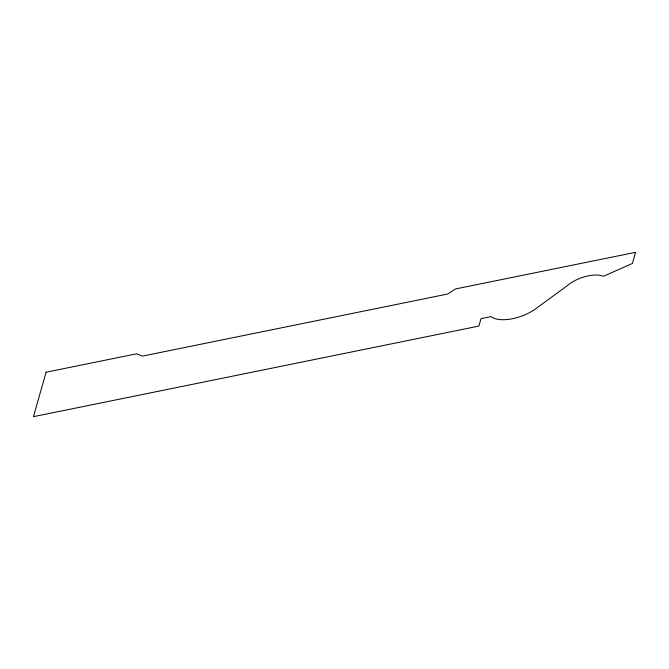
<?xml version="1.0" encoding="UTF-8"?>
<svg xmlns="http://www.w3.org/2000/svg" width="669" height="669" viewBox="0 0 669 669"><rect width="100%" height="100%" fill="white"/><g stroke="black" fill="none" stroke-linecap="round" stroke-linejoin="round"><path stroke-width="1" d="M46.094 372.215L33.45 416.67L478.895 326.071L481.003 318.661L491.046 316.621A30.197 13.898 -20.3 0 0 536.245 308.392L567.329 285.646A24.335 11.197 -20.3 0 1 603.488 276.305L632.389 263.444L635.55 252.33L455.581 288.933L447.829 294L142.321 356.134L136.677 353.792L46.094 372.215"/></g></svg>
